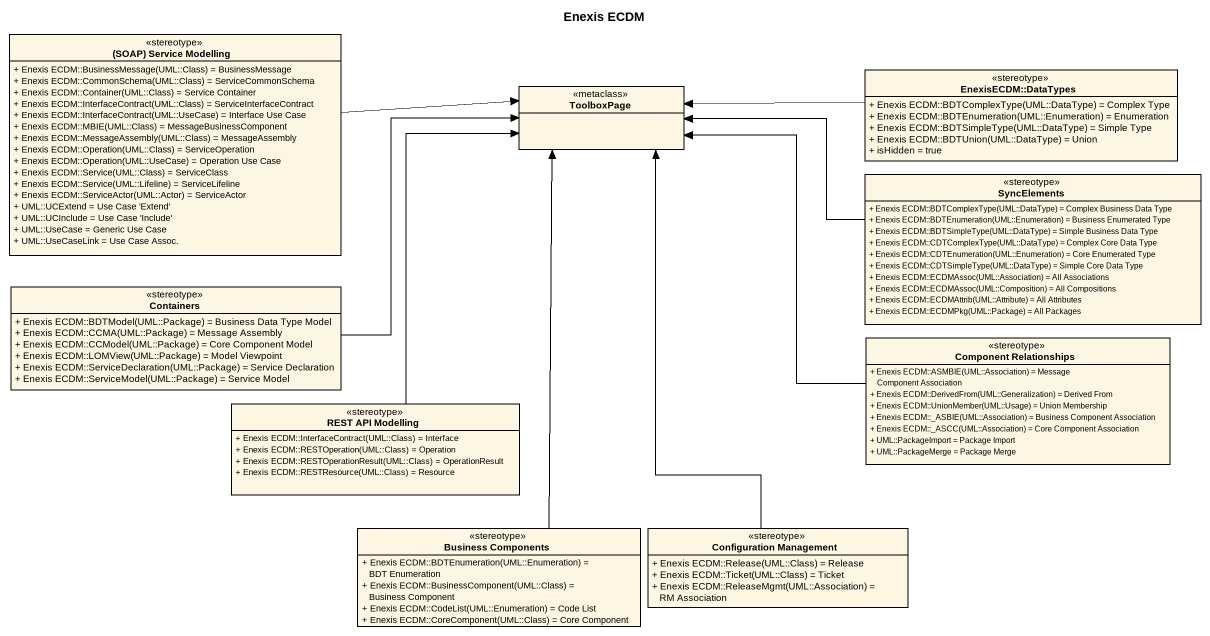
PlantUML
@startuml
title Enexis ECDM
hide circle
hide empty members
skinparam classAttributeIconSize 0
class "(SOAP) Service Modelling" as SOAP_Service_Modelling <<stereotype>> {
  {field} + Enexis ECDM::BusinessMessage(UML::Class) = BusinessMessage
  {field} + Enexis ECDM::CommonSchema(UML::Class) = ServiceCommonSchema
  {field} + Enexis ECDM::Container(UML::Class) = Service Container
  {field} + Enexis ECDM::InterfaceContract(UML::Class) = ServiceInterfaceContract
  {field} + Enexis ECDM::InterfaceContract(UML::UseCase) = Interface Use Case
  {field} + Enexis ECDM::MBIE(UML::Class) = MessageBusinessComponent
  {field} + Enexis ECDM::MessageAssembly(UML::Class) = MessageAssembly
  {field} + Enexis ECDM::Operation(UML::Class) = ServiceOperation
  {field} + Enexis ECDM::Operation(UML::UseCase) = Operation Use Case
  {field} + Enexis ECDM::Service(UML::Class) = ServiceClass
  {field} + Enexis ECDM::Service(UML::Lifeline) = ServiceLifeline
  {field} + Enexis ECDM::ServiceActor(UML::Actor) = ServiceActor
  + UML::UCExtend = Use Case 'Extend'
  + UML::UCInclude = Use Case 'Include'
  + UML::UseCase = Generic Use Case
  + UML::UseCaseLink = Use Case Assoc.
}
class "EnexisECDM::DataTypes" as EnexisECDM_DataTypes <<stereotype>> {
  {field} + Enexis ECDM::BDTComplexType(UML::DataType) = Complex Type
  {field} + Enexis ECDM::BDTEnumeration(UML::Enumeration) = Enumeration
  {field} + Enexis ECDM::BDTSimpleType(UML::DataType) = Simple Type
  {field} + Enexis ECDM::BDTUnion(UML::DataType) = Union
  + isHidden = true
}
class ToolboxPage <<metaclass>>
class SyncElements <<stereotype>> {
  {field} + Enexis ECDM::BDTComplexType(UML::DataType) = Complex Business Data Type
  {field} + Enexis ECDM::BDTEnumeration(UML::Enumeration) = Business Enumerated Type
  {field} + Enexis ECDM::BDTSimpleType(UML::DataType) = Simple Business Data Type
  {field} + Enexis ECDM::CDTComplexType(UML::DataType) = Complex Core Data Type
  {field} + Enexis ECDM::CDTEnumeration(UML::Enumeration) = Core Enumerated Type
  {field} + Enexis ECDM::CDTSimpleType(UML::DataType) = Simple Core Data Type
  {field} + Enexis ECDM::ECDMAssoc(UML::Association) = All Associations
  {field} + Enexis ECDM::ECDMAssoc(UML::Composition) = All Compositions
  {field} + Enexis ECDM::ECDMAttrib(UML::Attribute) = All Attributes
  {field} + Enexis ECDM::ECDMPkg(UML::Package) = All Packages
}
class Containers <<stereotype>> {
  {field} + Enexis ECDM::BDTModel(UML::Package) = Business Data Type Model
  {field} + Enexis ECDM::CCMA(UML::Package) = Message Assembly
  {field} + Enexis ECDM::CCModel(UML::Package) = Core Component Model
  {field} + Enexis ECDM::LOMView(UML::Package) = Model Viewpoint
  {field} + Enexis ECDM::ServiceDeclaration(UML::Package) = Service Declaration
  {field} + Enexis ECDM::ServiceModel(UML::Package) = Service Model
}
class "Component Relationships" as Component_Relationships <<stereotype>> {
  {field} + Enexis ECDM::ASMBIE(UML::Association) = Message Component Association
  {field} + Enexis ECDM::DerivedFrom(UML::Generalization) = Derived From
  {field} + Enexis ECDM::UnionMember(UML::Usage) = Union Membership
  {field} + Enexis ECDM::_ASBIE(UML::Association) = Business Component Association
  {field} + Enexis ECDM::_ASCC(UML::Association) = Core Component Association
  + UML::PackageImport = Package Import
  + UML::PackageMerge = Package Merge
}
class "REST API Modelling" as REST_API_Modelling <<stereotype>> {
  {field} + Enexis ECDM::InterfaceContract(UML::Class) = Interface
  {field} + Enexis ECDM::RESTOperation(UML::Class) = Operation
  {field} + Enexis ECDM::RESTOperationResult(UML::Class) = OperationResult
  {field} + Enexis ECDM::RESTResource(UML::Class) = Resource
}
class "Business Components" as Business_Components <<stereotype>> {
  {field} + Enexis ECDM::BDTEnumeration(UML::Enumeration) = BDT Enumeration
  {field} + Enexis ECDM::BusinessComponent(UML::Class) = Business Component
  {field} + Enexis ECDM::CodeList(UML::Enumeration) = Code List
  {field} + Enexis ECDM::CoreComponent(UML::Class) = Core Component
}
class "Configuration Management" as Configuration_Management <<stereotype>> {
  {field} + Enexis ECDM::Release(UML::Class) = Release
  {field} + Enexis ECDM::Ticket(UML::Class) = Ticket
  {field} + Enexis ECDM::ReleaseMgmt(UML::Association) = RM Association
}
SOAP_Service_Modelling -right-> ToolboxPage
EnexisECDM_DataTypes -left-> ToolboxPage
SyncElements -left-> ToolboxPage
Containers -right-> ToolboxPage
Component_Relationships -up-> ToolboxPage
REST_API_Modelling -up-> ToolboxPage
Business_Components -up-> ToolboxPage
Configuration_Management -up-> ToolboxPage
@enduml
